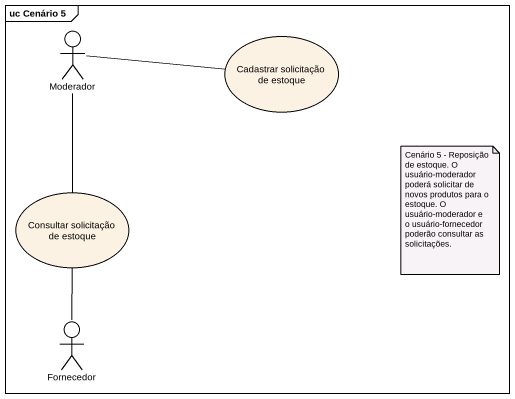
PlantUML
@startuml
mainframe uc Cenário 5
actor Moderador
usecase "Cadastrar solicitação de estoque" as Cadastrar_solicitação_de
usecase "Consultar solicitação de estoque" as Consultar_solicitação_de
actor Fornecedor
Moderador -right- Cadastrar_solicitação_de
Moderador -- Consultar_solicitação_de
Consultar_solicitação_de -- Fornecedor
note as N1
  Cenário 5 - Reposição de estoque. O usuário-moderador poderá solicitar de novos produtos para o estoque. O usuário-moderador e o usuário-fornecedor poderão consultar as solicitações.
end note
@enduml
